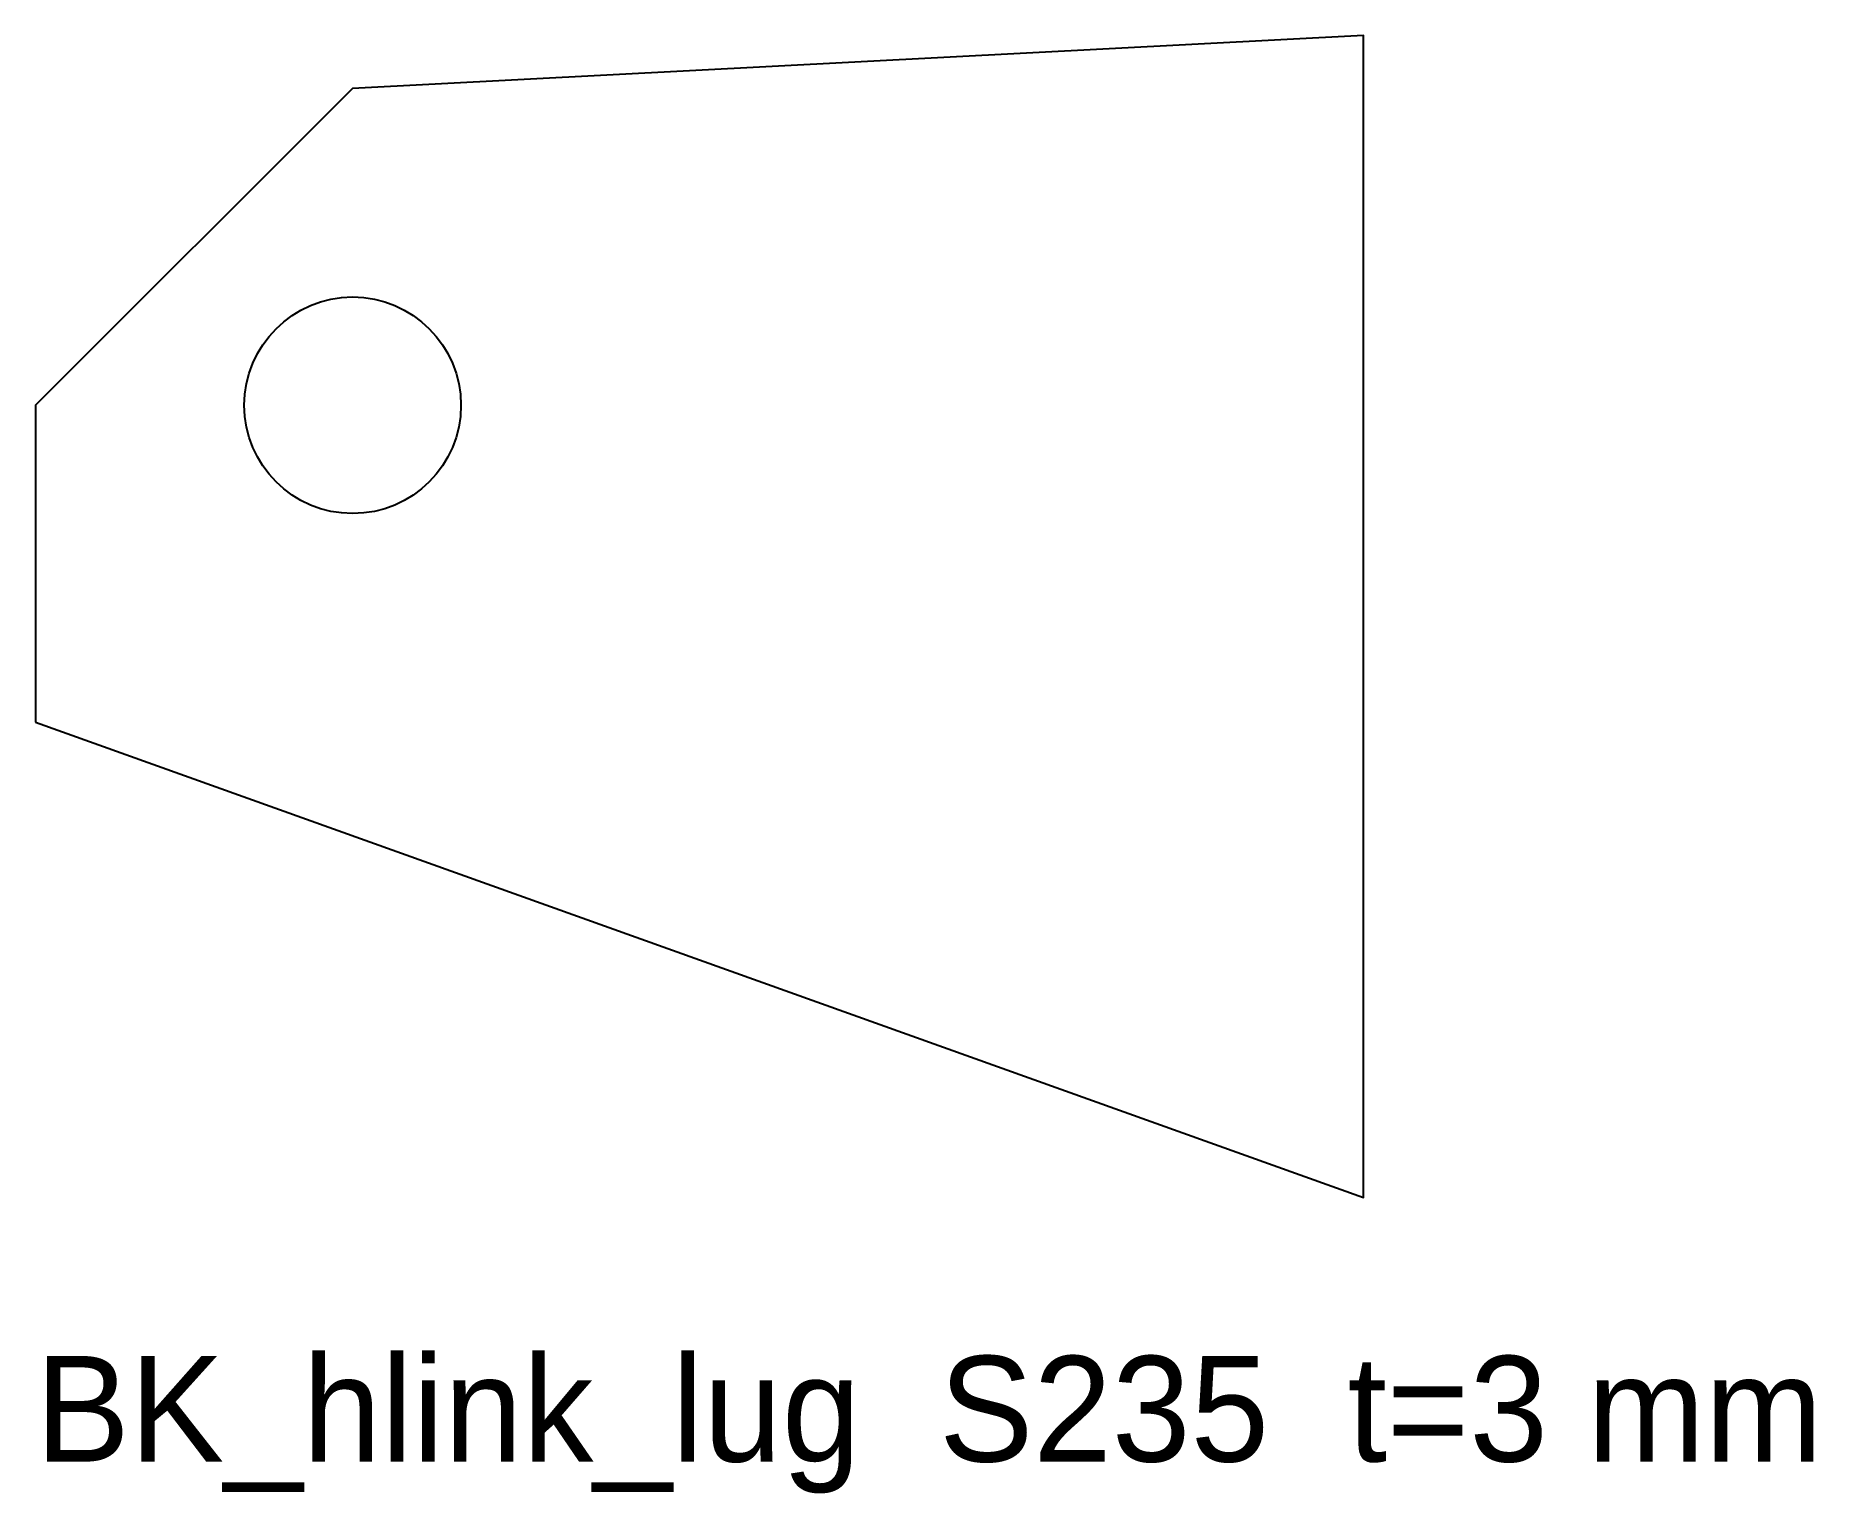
# Model space of a CAD drawing. Header units: millimetres. Extents: x -34.3 to 33, y -7.4 to 47.8.
import ezdxf

# ---------------------------------------------------------------- set-up
doc = ezdxf.new("R2010")
doc.units = ezdxf.units.MM
doc.layers.add('CUT', color=7, linetype='Continuous')
doc.layers.add('INFO', color=3, linetype='Continuous')

msp = doc.modelspace()

# ---------------------------------------------------------------- linework, layer by layer
at = {"layer": 'CUT'}
msp.add_lwpolyline([(-34.26, 21.797), (16, 3.797), (16, 47.797), (-22.26, 45.797), (-34.26, 33.797)], close=True, dxfattribs=at)
msp.add_circle((-22.26, 33.797), 4.1, dxfattribs=at)

# ---------------------------------------------------------------- texts
at = {"layer": 'INFO'}
msp.add_text('BK_hlink_lug  S235  t=3 mm', height=4, dxfattribs=at).set_placement((-34.26, -6.203))

doc.saveas('drawing.dxf')
